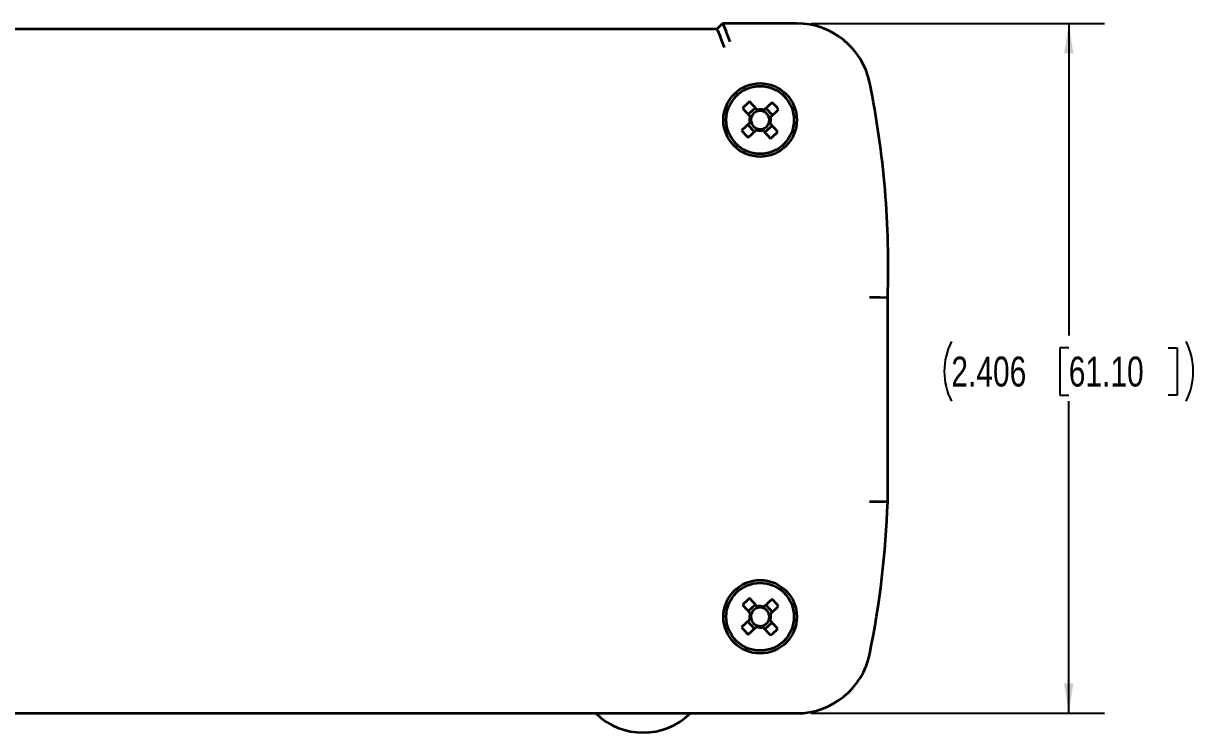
# Paper-space layout 'Sheet2' of a CAD drawing. Header units: inches. Extents: x 0.4 to 16.6, y 0.2 to 10.8.
# Drawn here: x 5.223 to 9.312, y 3.782 to 6.254 of the extents above; entities that cross this region are included whole.
import ezdxf

# ---------------------------------------------------------------- set-up
doc = ezdxf.new("R2010")
doc.units = ezdxf.units.IN
doc.header["$MEASUREMENT"] = 0
doc.layers.add('SLD-0', color=7, linetype='Continuous')
doc.styles.add('SLDTEXTSTYLE1', font='TXT', dxfattribs={"width": 0.75})
doc.dimstyles.new('SLDDIMSTYLE2', dxfattribs={"dimtxt": 0.1041666666666667, "dimasz": 0.1041666666666667, "dimexe": 0, "dimexo": 0.0625, "dimgap": 0.02604166666666667, "dimtad": 0, "dimtih": 1, "dimtoh": 1, "dimdec": 3, "dimrnd": 1e-09, "dimzin": 12, "dimdsep": 46, "dimtxsty": 'SLDTEXTSTYLE1', "dimsah": 1, "dimcen": 0.09, "dimadec": 0, "dimazin": 3, "dimtfac": 1, "dimtdec": 3, "dimtofl": 0, "dimtmove": 0, "dimatfit": 3, "dimfxl": 0, "dimfrac": 2, "dimtolj": 1, "dimtzin": 12, "dimarcsym": 0})

# ---------------------------------------------------------------- blocks, each defined once
blk = doc.blocks.new('_D_6')
at = {"layer": 'SLD-0'}
for p, q in [((7.971039532298096, 6.254070078261347), (8.994864505908309, 6.254070078261347)), ((8.869864505908309, 6.254070078261347), (8.869864505908309, 5.165752835744335)), ((8.869864473825347, 5.123507457099888), (8.838180446716931, 5.123507457099888)), ((8.838180446716931, 5.123507457099888), (8.838180446716931, 4.957998199076959)), ((9.216122213826388, 5.123507457099888), (9.247806240934803, 5.123507457099888)), ((9.247806240934803, 5.123507457099888), (9.247806240934803, 4.957998199076959)), ((8.838180446716931, 4.957998199076959), (8.869864473825347, 4.957998199076959)), ((9.247806240934803, 4.957998199076959), (9.216122213826388, 4.957998199076959)), ((8.869864505908309, 3.848558267237725), (8.869864505908309, 4.936875509754735)), ((7.971039532298094, 3.848558267237725), (8.994864505908309, 3.848558267237725))]:
    blk.add_line(p, q, dxfattribs=at)
for centre, radius, start, end in [((8.667993316274853, 5.040752828088423), 0.2322767451145117, 153.434948822922, 206.5650511770786), ((9.071735658875525, 5.040752828088423), 0.2322767451145101, 333.4349488229228, 26.56505117707819)]:
    blk.add_arc(centre, radius, start, end, dxfattribs=at)
for points in [[(8.869864505908309, 6.254070078261347), (8.853838864882668, 6.14990341159468), (8.88589014693395, 6.14990341159468)], [(8.869864505908309, 3.848558267237725), (8.88589014693395, 3.952724933904392), (8.853838864882668, 3.952724933904392)]]:
    blk.add_solid(points, dxfattribs=at)
at = {"layer": 'SLD-0', "char_height": 0.1041666666666667, "attachment_point": 1, "style": 'SLDTEXTSTYLE1'}
for s, insert in [('2.406', (8.460238679607476, 5.092276086344899)), ('61.10', (8.869864473825347, 5.092276086344899))]:
    blk.add_mtext(s, dxfattribs=dict(at, insert=insert))

psp = doc.layouts.new('Sheet2')

# ---------------------------------------------------------------- linework, layer by layer
at = {"color": 7, "linetype": 'Continuous', "lineweight": 35}
for p, q in [((7.642626761694895, 6.234385038891267), (1.841429573308099, 6.234385038891267)), ((7.642626761694895, 6.234385038891267), (7.66231180106498, 6.254070078261346)), ((7.64434840300614, 6.230228629088113), (7.642626761694895, 6.234385038891268)), ((7.644348403006143, 6.230228629088113), (7.654427066791484, 6.205896582286938)), ((7.921039532298097, 6.254070078261347), (7.66231180106498, 6.254070078261346)), ((7.664033442376224, 6.249913668458192), (7.662311801064978, 6.254070078261346)), ((7.664033442376226, 6.249913668458194), (7.674112106161567, 6.225581621657018)), ((7.688698085416187, 6.190367952720013), (7.674112106161565, 6.225581621657018)), ((7.669013046046104, 6.170682913349933), (7.654427066791482, 6.205896582286938)), ((7.783256909138905, 5.953097399546316), (7.756497613176687, 5.982037448477057)), ((7.834857829974821, 5.978969472081185), (7.805917781044077, 5.952210176118977)), ((7.731695702815506, 5.959104465144117), (7.758454998777722, 5.930164416213375)), ((7.751742389749489, 5.937424070353917), (7.776544300110663, 5.960357053686861)), ((7.805917781044077, 5.952210176118977), (7.80203933963285, 5.948623991387775)), ((7.813177435184619, 5.958922785147213), (7.836110418517558, 5.934120874786031)), ((7.828850764377016, 5.927408265757795), (7.857790813307759, 5.954167561720002)), ((7.757567775350372, 5.9075035443082), (7.728627726419635, 5.880744248345994)), ((7.773241104542768, 5.875989024918781), (7.750308121209829, 5.900790935279964)), ((7.83467614997791, 5.897487739712073), (7.809874239616728, 5.874554756379133)), ((7.854722836911888, 5.875807344921879), (7.827963540949675, 5.904747393852617)), ((7.751560709752575, 5.855942337984806), (7.780500758683312, 5.882701633947018)), ((7.803161630588487, 5.881814410519676), (7.829920926550701, 5.852874361588938)), ((8.209600104309427, 5.299149504763735), (8.233932151110604, 5.298734452282376)), ((8.238088560913756, 4.586065285770091), (8.238088560913756, 5.298663710971709)), ((8.233932151110604, 4.586136027080728), (8.209600104309423, 4.586551079561968)), ((7.731695702815506, 4.226821000577188), (7.758454998777722, 4.197880951646446)), ((7.751742389749489, 4.205140605786987), (7.776544300110663, 4.228073589119932)), ((7.783256909138905, 4.220813934979386), (7.756497613176687, 4.249753983910128)), ((7.805917781044077, 4.219926711552048), (7.80203933963285, 4.216340526820845)), ((7.834857829974821, 4.246686007514255), (7.805917781044077, 4.219926711552048)), ((7.813177435184619, 4.226639320580284), (7.836110418517558, 4.201837410219102)), ((7.828850764377016, 4.195124801190866), (7.857790813307759, 4.221884097153072)), ((7.757567775350372, 4.175220079741271), (7.728627726419635, 4.148460783779064)), ((7.854722836911888, 4.143523880354949), (7.827963540949675, 4.172463929285687)), ((7.773241104542768, 4.143705560351851), (7.750308121209829, 4.168507470713035)), ((7.751560709752575, 4.123658873417876), (7.780500758683312, 4.15041816938009)), ((7.803161630588487, 4.149530945952747), (7.829920926550701, 4.120590897022009)), ((7.83467614997791, 4.165204275145143), (7.809874239616728, 4.142271291812204)), ((1.563016802704899, 3.848558267237725), (7.921039532298095, 3.848558267237726))]:
    psp.add_line(p, q, dxfattribs=at)
for centre, radius in [((7.793209269863707, 5.917455905033), 0.1279527559055111), ((7.793209269863694, 5.917455905032998), 0.1181102362204749), ((7.793209269863707, 4.18517244046607), 0.1279527559055111), ((7.793209269863694, 4.18517244046607), 0.1181102362204749)]:
    psp.add_circle(centre, radius, dxfattribs=at)
for centre, radius, start, end in [((7.921039532298095, 5.994227558576313), 0.2598425196850363, 11.49831149159622, 90), ((5.037303758059372, 5.407613385349245), 3.202638503754454, 358.0504945655538, 11.49831149159827), ((8.210217215220498, 5.466463832589294), 0.6867879080752496, 131.3487053827226, 134.1670711107103), ((7.34221719741729, 5.500447959673759), 0.686787908078887, 41.34870538272573, 44.16707111069862), ((7.793209269863694, 5.917455905032998), 0.03700494041529659, 159.9141708923101, 195.6016056011239), ((7.793209269863694, 5.917455905032998), 0.03239474863534244, 101.3334592873279, 164.1823172061053), ((7.793209269863694, 5.917455905032998), 0.03700494041529613, 69.91417089230615, 105.6016056011117), ((7.793209269863694, 5.917455905032998), 0.03239474863534244, 74.1823172060712, 101.3334592873279), ((7.793209269863694, 5.917455905032998), 0.03239474863534435, 11.33345928732882, 74.1823172060712), ((7.793209269863694, 5.917455905032998), 0.03239474863534366, 164.1823172061053, 191.3334592873315), ((7.793209269863694, 5.917455905032998), 0.03239474863534603, 191.3334592873315, 254.1823172061085), ((7.793209269863694, 5.917455905032998), 0.03239474863535498, 281.3334592873435, 344.1823172060962), ((7.793209269863694, 5.917455905032998), 0.03239474863534435, 344.1823172060962, 11.33345928732882), ((7.793209269863694, 5.917455905032998), 0.0370049404152975, 339.9141708923092, 15.60160560112181), ((8.244201342312877, 6.334463850394751), 0.6867879080826298, 221.3487053827312, 224.1670711106891), ((7.793209269863694, 5.917455905032998), 0.03700494041529696, 249.9141708923075, 285.601605601116), ((7.793209269863694, 5.917455905032998), 0.03239474863535498, 254.1823172061085, 281.3334592873435), ((7.376201324505245, 6.368447977478609), 0.6867879080777678, 311.3487053827212, 314.1670711106991), ((5.0373037580591, 4.695014960149831), 3.202638503754799, 348.5016885084051, 358.0504945655146), ((8.21021721522136, 3.734180368021413), 0.686787908076534, 131.3487053827242, 134.1670711107066), ((7.793209269863694, 4.18517244046607), 0.03239474863534244, 101.3334592873279, 164.1823172061068), ((7.793209269863694, 4.18517244046607), 0.03700494041529613, 69.91417089230615, 105.6016056011121), ((7.793209269863694, 4.18517244046607), 0.03239474863534244, 74.18231720607079, 101.3334592873279), ((7.793209269863694, 4.18517244046607), 0.03239474863534418, 11.33345928732728, 74.18231720607079), ((7.342217197417777, 3.76816449510728), 0.6867879080782244, 41.34870538272438, 44.16707111069999), ((7.793209269863694, 4.18517244046607), 0.03700494041529682, 159.9141708923114, 195.6016056011252), ((7.793209269863694, 4.18517244046607), 0.03239474863534383, 164.1823172061068, 191.333459287333), ((7.793209269863694, 4.18517244046607), 0.03239474863534688, 191.333459287333, 254.1823172061089), ((7.793209269863694, 4.18517244046607), 0.03239474863535498, 281.3334592873435, 344.1823172060962), ((7.793209269863694, 4.18517244046607), 0.0323947486353443, 344.1823172060962, 11.33345928732728), ((7.793209269863694, 4.18517244046607), 0.0370049404152978, 339.9141708923079, 15.60160560112048), ((8.24420134231509, 4.60218038582985), 0.6867879080856322, 221.3487053827363, 224.1670711106819), ((7.793209269863694, 4.18517244046607), 0.03700494041529696, 249.9141708923075, 285.6016056011156), ((7.793209269863694, 4.18517244046607), 0.03239474863535498, 254.1823172061089, 281.3334592873435), ((7.376201324504756, 4.636164512912209), 0.6867879080784879, 311.3487053827226, 314.1670711106976), ((7.921039532298097, 4.108400786922854), 0.2598425196851299, 270.0000000000004, 348.5016885084232), ((7.38490808176184, 4.018669813813095), 0.2371152469577668, 225.841992728677, 314.1580072713251)]:
    psp.add_arc(centre, radius, start, end, dxfattribs=at)
for points, knots in [([(7.758454998777716, 5.930164416213381), (7.759032017775137, 5.929540372963404), (7.760208819601099, 5.928267667490387), (7.761422569358016, 5.926955003009062), (7.762041183508916, 5.926285974802134)], [0, 0, 0, 0, 0.4903280949193844, 1, 1, 1, 1]), ([(7.786843093870095, 5.949218958135078), (7.786287431922033, 5.949819903839652), (7.785175961572279, 5.951021953637687), (7.783992551398664, 5.952301806006674), (7.783356015372307, 5.95299021663507), (7.783256909138896, 5.95309739954632)], [0, 0, 0, 0, 0.4577245708389932, 0.9155697823373402, 1, 1, 1, 1]), ([(7.761446216761613, 5.911089729039397), (7.760845271057036, 5.910534067091335), (7.759643221258995, 5.909422596741585), (7.758363368890051, 5.908239186567943), (7.757674958261625, 5.907602650541607), (7.757567775350372, 5.9075035443082)], [0, 0, 0, 0, 0.4577245708389982, 0.9155697823373442, 0.9999999999999999, 0.9999999999999999, 0.9999999999999999, 0.9999999999999999]), ([(7.827963540949675, 5.904747393852617), (7.827386521952251, 5.905371437102595), (7.826209720126286, 5.906644142575611), (7.824995970369374, 5.90795680705693), (7.824377356218477, 5.908625835263855)], [0, 0, 0, 0, 0.4903280949193914, 1, 1, 1, 1]), ([(7.824972322965776, 5.9238220810266), (7.825573268670351, 5.924377742974662), (7.826775318468389, 5.925489213324413), (7.828055170837374, 5.926672623498036), (7.828743581465766, 5.927309159524384), (7.828850764377016, 5.927408265757795)], [0, 0, 0, 0, 0.4577245708389985, 0.9155697823373435, 1, 1, 1, 1]), ([(7.780500758683312, 5.882701633947018), (7.781124801933294, 5.883278652944437), (7.78239750740632, 5.88445545477039), (7.783710171887634, 5.885669204527312), (7.784379200094557, 5.886287818678212)], [0, 0, 0, 0, 0.4903280949193889, 1, 1, 1, 1]), ([(7.799575445857304, 5.885692851930908), (7.800131107805363, 5.885091906226338), (7.801242578155108, 5.88388985642831), (7.802425988328738, 5.882610004059327), (7.803062524355086, 5.881921593430924), (7.803161630588495, 5.881814410519672)], [0, 0, 0, 0, 0.4577245708389892, 0.9155697823373472, 0.9999999999999999, 0.9999999999999999, 0.9999999999999999, 0.9999999999999999]), ([(8.174386435372421, 5.299753002575653), (8.174834081373916, 5.299745309801518), (8.179964066031904, 5.299657151271894), (8.189527106849612, 5.299493031977504), (8.201134681892851, 5.29929423454936), (8.20710486282239, 5.29919215115444), (8.209362408138983, 5.29915356724979), (8.209600104309427, 5.299149504763731)], [0, 0, 0, 0, 0.03096115774420363, 0.3548122035950364, 0.6595171831113913, 0.9641506812371354, 1, 1, 1, 1]), ([(8.233932151110604, 5.298734452282439), (8.235577443249497, 5.298706448476091), (8.237841377420386, 5.298667915031116), (8.238035511804956, 5.298664613222952), (8.238088560913756, 5.298663710971757)], [0, 0, 0, 0, 0.7267402736561537, 0.9999999999999999, 0.9999999999999999, 0.9999999999999999, 0.9999999999999999]), ([(8.174386435372421, 4.58715457737397), (8.174834203781177, 4.587146882475172), (8.17608160938924, 4.587125445813437), (8.181726703936052, 4.587028468957978), (8.191158028852643, 4.586866652653219), (8.202491113102099, 4.586672601903823), (8.207230437201273, 4.586591587066918), (8.209600104309425, 4.586551079561993)], [0, 0, 0, 0, 0.03095225968803819, 0.0862276604644452, 0.3908391929646228, 0.6954189462885082, 1, 1, 1, 1]), ([(8.233932151110634, 4.586136027080727), (8.235577443249518, 4.58610802327434), (8.237841377420391, 4.586069489829309), (8.238035511804956, 4.586066188021309), (8.238088560913756, 4.586065285770159)], [0, 0, 0, 0, 0.7267402736581648, 1, 1, 1, 1]), ([(7.786843093870095, 4.216935493568149), (7.786287431922033, 4.217536439272723), (7.785175961572279, 4.218738489070758), (7.783992551398664, 4.220018341439745), (7.783356015372307, 4.220706752068141), (7.783256909138896, 4.220813934979391)], [0, 0, 0, 0, 0.4577245708389932, 0.9155697823373402, 1, 1, 1, 1]), ([(7.761446216761613, 4.178806264472468), (7.760845271057036, 4.178250602524406), (7.759643221258995, 4.177139132174656), (7.758363368890051, 4.175955722001012), (7.757674958261625, 4.175319185974678), (7.757567775350372, 4.175220079741271)], [0, 0, 0, 0, 0.4577245708389982, 0.9155697823373442, 0.9999999999999999, 0.9999999999999999, 0.9999999999999999, 0.9999999999999999]), ([(7.758454998777716, 4.19788095164645), (7.759032017775137, 4.197256908396473), (7.760208819601099, 4.195984202923457), (7.761422569358016, 4.194671538442133), (7.762041183508916, 4.194002510235205)], [0, 0, 0, 0, 0.4903280949193844, 1, 1, 1, 1]), ([(7.827963540949675, 4.172463929285687), (7.827386521952251, 4.173087972535665), (7.826209720126286, 4.174360678008682), (7.824995970369374, 4.175673342490001), (7.824377356218477, 4.176342370696926)], [0, 0, 0, 0, 0.4903280949193914, 1, 1, 1, 1]), ([(7.824972322965776, 4.191538616459671), (7.825573268670351, 4.192094278407732), (7.826775318468389, 4.193205748757483), (7.828055170837374, 4.194389158931108), (7.828743581465766, 4.195025694957456), (7.828850764377016, 4.195124801190866)], [0, 0, 0, 0, 0.4577245708389985, 0.9155697823373435, 1, 1, 1, 1]), ([(7.780500758683312, 4.15041816938009), (7.781124801933294, 4.150995188377506), (7.78239750740632, 4.152171990203461), (7.783710171887634, 4.153385739960382), (7.784379200094557, 4.154004354111282)], [0, 0, 0, 0, 0.4903280949193889, 1, 1, 1, 1]), ([(7.799575445857304, 4.153409387363979), (7.800131107805363, 4.152808441659409), (7.801242578155108, 4.15160639186138), (7.802425988328738, 4.150326539492397), (7.803062524355086, 4.149638128863995), (7.803161630588495, 4.149530945952743)], [0, 0, 0, 0, 0.4577245708389892, 0.9155697823373472, 0.9999999999999999, 0.9999999999999999, 0.9999999999999999, 0.9999999999999999])]:
    psp.add_open_spline(points, degree=3, knots=knots, dxfattribs=at)

# ---------------------------------------------------------------- dimensions: what is measured, and where the dimension line sits
at = {"layer": 'SLD-0'}
dim = psp.add_linear_dim(base=(8.86986450590831, 3.848558267237725), p1=(7.921039532298097, 6.254070078261347), p2=(7.921039532298095, 3.848558267237725), angle=90.0000000000002, text='(<>)', dimstyle='SLDDIMSTYLE2', dxfattribs=at)
dim.commit()
dim.dimension.update_dxf_attribs({"geometry": '_D_6', "text_midpoint": (8.86986450590831, 5.051314172749535), "dimtype": 160})

doc.saveas('drawing.dxf')
